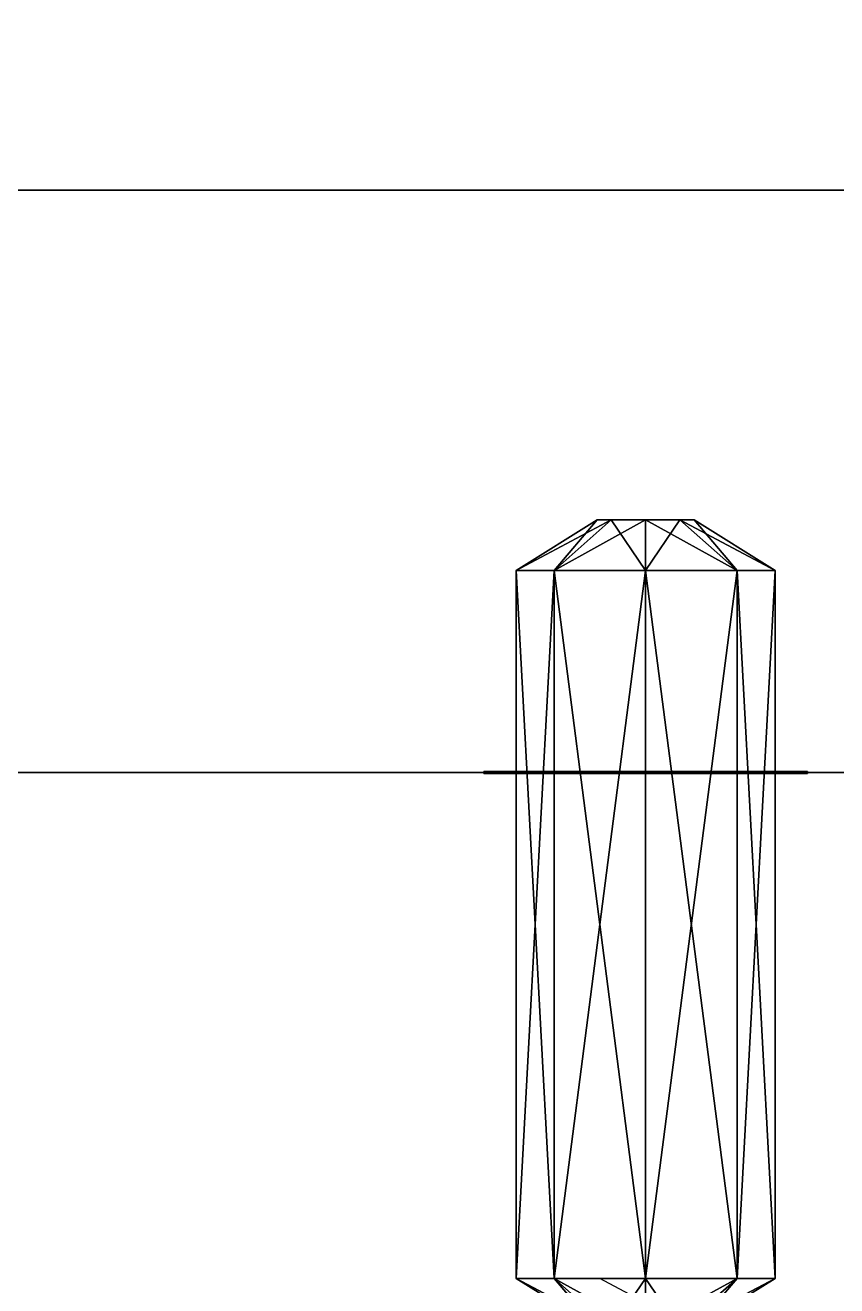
# Model space of a CAD drawing. Extents: x -150 to 2334, y -150 to 2984.
# Drawn here: x 2027.83 to 2052.91, y 2203.94 to 2242.89 of the extents above; entities that cross this region are included whole.
import ezdxf

# ---------------------------------------------------------------- set-up
doc = ezdxf.new("R2010")
doc.units = 0
for name, color, linetype in [('LAYER0', 7, 'CONTINUOUS'), ('LAYER107', 7, 'CONTINUOUS'), ('LAYER176', 251, 'CONTINUOUS'), ('LAYER276', 7, 'CONTINUOUS'), ('LAYER311', 7, 'CONTINUOUS'), ('LAYER559', 7, 'CONTINUOUS'), ('LAYER728', 251, 'CONTINUOUS'), ('LAYER73', 7, 'CONTINUOUS'), ('LAYER81', 7, 'CONTINUOUS'), ('LAYER817', 250, 'CONTINUOUS'), ('LAYER82', 7, 'CONTINUOUS'), ('LAYER98', 7, 'CONTINUOUS'), ('LAYER99', 7, 'CONTINUOUS')]:
    doc.layers.add(name, color=color, linetype=linetype)

msp = doc.modelspace()

# ---------------------------------------------------------------- linework, layer by layer
at = {"layer": 'LAYER0', "invisible_edges": 1}
for points in [[(2334, 2984, -5), (-150, -150, -5), (-150, 2984, -5), (2334, 2984, -5)], [(-150, -150, -5), (2334, 2984, -5), (2334, -150, -5), (-150, -150, -5)], [(2334, -150), (-150, 2984), (-150, -150), (2334, -150)], [(-150, 2984), (2334, -150), (2334, 2984), (-150, 2984)]]:
    msp.add_3dface(points, dxfattribs=at)
at = {"layer": 'LAYER107'}
for points in [[(2043, 2226.042, 1925), (2045.5, 2227.604, 1925), (2044.172, 2226.042, 1922.172), (2043, 2226.042, 1925)], [(2043, 2226.042, 1925), (2045.939, 2227.604, 1926.061), (2045.5, 2227.604, 1925), (2043, 2226.042, 1925)], [(2044.172, 2226.042, 1927.828), (2045.939, 2227.604, 1926.061), (2043, 2226.042, 1925), (2044.172, 2226.042, 1927.828)], [(2043, 2226.042, 1925), (2045.5, 2227.604, 1925), (2045.939, 2227.604, 1923.939), (2043, 2226.042, 1925)], [(2044.172, 2226.042, 1922.172), (2043, 2226.042, 1925), (2045.939, 2227.604, 1923.939), (2044.172, 2226.042, 1922.172)], [(2043, 2226.042, 1925), (2044.172, 2226.042, 1927.828), (2045.5, 2227.604, 1925), (2043, 2226.042, 1925)], [(2044.172, 2226.042, 1922.172), (2045.5, 2227.604, 1925), (2045.939, 2227.604, 1923.939), (2044.172, 2226.042, 1922.172)], [(2044.172, 2226.042, 1922.172), (2045.939, 2227.604, 1923.939), (2047, 2226.042, 1921), (2044.172, 2226.042, 1922.172)], [(2044.172, 2226.042, 1927.828), (2045.939, 2227.604, 1926.061), (2047, 2227.604, 1926.5), (2044.172, 2226.042, 1927.828)], [(2047, 2226.042, 1929), (2044.172, 2226.042, 1927.828), (2047, 2227.604, 1926.5), (2047, 2226.042, 1929)], [(2044.172, 2226.042, 1922.172), (2045.939, 2227.604, 1923.939), (2047, 2227.604, 1923.5), (2044.172, 2226.042, 1922.172)], [(2047, 2226.042, 1921), (2044.172, 2226.042, 1922.172), (2047, 2227.604, 1923.5), (2047, 2226.042, 1921)], [(2044.172, 2226.042, 1927.828), (2045.939, 2227.604, 1926.061), (2045.5, 2227.604, 1925), (2044.172, 2226.042, 1927.828)], [(2044.172, 2226.042, 1927.828), (2047, 2226.042, 1929), (2047, 2227.604, 1926.5), (2044.172, 2226.042, 1927.828)], [(2045.939, 2227.604, 1926.061), (2044.172, 2226.042, 1927.828), (2047, 2227.604, 1926.5), (2045.939, 2227.604, 1926.061)], [(2045.939, 2227.604, 1926.061), (2045.5, 2227.604, 1925), (2048.061, 2227.604, 1926.061), (2045.939, 2227.604, 1926.061)], [(2045.5, 2227.604, 1925), (2045.939, 2227.604, 1923.939), (2048.5, 2227.604, 1925), (2045.5, 2227.604, 1925)], [(2048.061, 2227.604, 1926.061), (2045.5, 2227.604, 1925), (2048.5, 2227.604, 1925), (2048.061, 2227.604, 1926.061)], [(2045.5, 2227.604, 1925), (2045.939, 2227.604, 1926.061), (2048.061, 2227.604, 1926.061), (2045.5, 2227.604, 1925)], [(2045.5, 2227.604, 1925), (2048.061, 2227.604, 1926.061), (2048.5, 2227.604, 1925), (2045.5, 2227.604, 1925)], [(2045.939, 2227.604, 1923.939), (2045.5, 2227.604, 1925), (2048.5, 2227.604, 1925), (2045.939, 2227.604, 1923.939)], [(2047, 2226.042, 1921), (2045.939, 2227.604, 1923.939), (2047, 2227.604, 1923.5), (2047, 2226.042, 1921)], [(2045.939, 2227.604, 1923.939), (2048.5, 2227.604, 1925), (2047, 2227.604, 1923.5), (2045.939, 2227.604, 1923.939)], [(2047, 2227.604, 1926.5), (2045.939, 2227.604, 1926.061), (2048.061, 2227.604, 1926.061), (2047, 2227.604, 1926.5)], [(2045.939, 2227.604, 1926.061), (2047, 2227.604, 1926.5), (2048.061, 2227.604, 1926.061), (2045.939, 2227.604, 1926.061)], [(2045.939, 2227.604, 1923.939), (2048.061, 2227.604, 1923.939), (2048.5, 2227.604, 1925), (2045.939, 2227.604, 1923.939)], [(2047, 2227.604, 1923.5), (2048.061, 2227.604, 1923.939), (2045.939, 2227.604, 1923.939), (2047, 2227.604, 1923.5)], [(2049.828, 2226.042, 1922.172), (2047, 2227.604, 1923.5), (2048.061, 2227.604, 1923.939), (2049.828, 2226.042, 1922.172)], [(2047, 2226.042, 1921), (2047, 2227.604, 1923.5), (2049.828, 2226.042, 1922.172), (2047, 2226.042, 1921)], [(2047, 2227.604, 1926.5), (2049.828, 2226.042, 1927.828), (2048.061, 2227.604, 1926.061), (2047, 2227.604, 1926.5)], [(2047, 2226.042, 1929), (2049.828, 2226.042, 1927.828), (2047, 2227.604, 1926.5), (2047, 2226.042, 1929)], [(2047, 2227.604, 1923.5), (2048.5, 2227.604, 1925), (2048.061, 2227.604, 1923.939), (2047, 2227.604, 1923.5)], [(2047, 2226.042, 1929), (2049.828, 2226.042, 1927.828), (2048.061, 2227.604, 1926.061), (2047, 2226.042, 1929)], [(2047, 2227.604, 1926.5), (2047, 2226.042, 1929), (2048.061, 2227.604, 1926.061), (2047, 2227.604, 1926.5)], [(2047, 2227.604, 1923.5), (2048.061, 2227.604, 1923.939), (2049.828, 2226.042, 1922.172), (2047, 2227.604, 1923.5)], [(2047, 2226.042, 1921), (2047, 2227.604, 1923.5), (2049.828, 2226.042, 1922.172), (2047, 2226.042, 1921)], [(2048.061, 2227.604, 1926.061), (2049.828, 2226.042, 1927.828), (2048.5, 2227.604, 1925), (2048.061, 2227.604, 1926.061)], [(2048.061, 2227.604, 1923.939), (2048.5, 2227.604, 1925), (2049.828, 2226.042, 1922.172), (2048.061, 2227.604, 1923.939)], [(2048.061, 2227.604, 1923.939), (2048.5, 2227.604, 1925), (2051, 2226.042, 1925), (2048.061, 2227.604, 1923.939)], [(2049.828, 2226.042, 1922.172), (2048.061, 2227.604, 1923.939), (2051, 2226.042, 1925), (2049.828, 2226.042, 1922.172)], [(2048.061, 2227.604, 1926.061), (2049.828, 2226.042, 1927.828), (2051, 2226.042, 1925), (2048.061, 2227.604, 1926.061)], [(2048.5, 2227.604, 1925), (2048.061, 2227.604, 1926.061), (2051, 2226.042, 1925), (2048.5, 2227.604, 1925)], [(2048.5, 2227.604, 1925), (2049.828, 2226.042, 1927.828), (2051, 2226.042, 1925), (2048.5, 2227.604, 1925)], [(2049.828, 2226.042, 1922.172), (2048.5, 2227.604, 1925), (2051, 2226.042, 1925), (2049.828, 2226.042, 1922.172)], [(2044.172, 2204.167, 1922.172), (2043, 2226.042, 1925), (2044.172, 2226.042, 1922.172), (2044.172, 2204.167, 1922.172)], [(2043, 2204.167, 1925), (2043, 2226.042, 1925), (2044.172, 2204.167, 1922.172), (2043, 2204.167, 1925)], [(2043, 2204.167, 1925), (2043, 2226.042, 1925), (2044.172, 2226.042, 1927.828), (2043, 2204.167, 1925)], [(2044.172, 2204.167, 1927.828), (2043, 2204.167, 1925), (2044.172, 2226.042, 1927.828), (2044.172, 2204.167, 1927.828)], [(2043, 2204.167, 1925), (2043, 2226.042, 1925), (2044.172, 2226.042, 1922.172), (2043, 2204.167, 1925)], [(2044.172, 2204.167, 1922.172), (2044.172, 2226.042, 1922.172), (2043, 2204.167, 1925), (2044.172, 2204.167, 1922.172)], [(2043, 2204.167, 1925), (2044.172, 2204.167, 1927.828), (2044.172, 2226.042, 1927.828), (2043, 2204.167, 1925)], [(2043, 2226.042, 1925), (2043, 2204.167, 1925), (2044.172, 2226.042, 1927.828), (2043, 2226.042, 1925)], [(2043, 2204.167, 1925), (2043, 2226.042, 1925), (2044.172, 2226.042, 1922.172), (2043, 2204.167, 1925)], [(2044.172, 2204.167, 1922.172), (2044.172, 2226.042, 1922.172), (2043, 2204.167, 1925), (2044.172, 2204.167, 1922.172)], [(2044.172, 2204.167, 1927.828), (2043, 2226.042, 1925), (2044.172, 2226.042, 1927.828), (2044.172, 2204.167, 1927.828)], [(2043, 2204.167, 1925), (2044.172, 2204.167, 1927.828), (2043, 2226.042, 1925), (2043, 2204.167, 1925)], [(2047, 2204.167, 1921), (2044.172, 2226.042, 1922.172), (2047, 2226.042, 1921), (2047, 2204.167, 1921)], [(2044.172, 2204.167, 1922.172), (2044.172, 2226.042, 1922.172), (2047, 2204.167, 1921), (2044.172, 2204.167, 1922.172)], [(2044.172, 2204.167, 1927.828), (2047, 2226.042, 1929), (2044.172, 2226.042, 1927.828), (2044.172, 2204.167, 1927.828)], [(2047, 2204.167, 1929), (2047, 2226.042, 1929), (2044.172, 2204.167, 1927.828), (2047, 2204.167, 1929)], [(2044.172, 2204.167, 1922.172), (2047, 2226.042, 1921), (2044.172, 2226.042, 1922.172), (2044.172, 2204.167, 1922.172)], [(2047, 2204.167, 1921), (2044.172, 2204.167, 1922.172), (2047, 2226.042, 1921), (2047, 2204.167, 1921)], [(2047, 2204.167, 1929), (2047, 2226.042, 1929), (2044.172, 2226.042, 1927.828), (2047, 2204.167, 1929)], [(2044.172, 2204.167, 1927.828), (2044.172, 2226.042, 1927.828), (2047, 2204.167, 1929), (2044.172, 2204.167, 1927.828)], [(2044.172, 2204.167, 1922.172), (2047, 2226.042, 1921), (2044.172, 2226.042, 1922.172), (2044.172, 2204.167, 1922.172)], [(2047, 2204.167, 1921), (2044.172, 2204.167, 1922.172), (2047, 2226.042, 1921), (2047, 2204.167, 1921)], [(2047, 2204.167, 1929), (2047, 2226.042, 1929), (2044.172, 2226.042, 1927.828), (2047, 2204.167, 1929)], [(2044.172, 2204.167, 1927.828), (2044.172, 2226.042, 1927.828), (2047, 2204.167, 1929), (2044.172, 2204.167, 1927.828)], [(2049.828, 2204.167, 1922.172), (2047, 2226.042, 1921), (2049.828, 2226.042, 1922.172), (2049.828, 2204.167, 1922.172)], [(2047, 2204.167, 1921), (2047, 2226.042, 1921), (2049.828, 2204.167, 1922.172), (2047, 2204.167, 1921)], [(2049.828, 2226.042, 1927.828), (2047, 2204.167, 1929), (2049.828, 2204.167, 1927.828), (2049.828, 2226.042, 1927.828)], [(2047, 2226.042, 1929), (2047, 2204.167, 1929), (2049.828, 2226.042, 1927.828), (2047, 2226.042, 1929)], [(2047, 2204.167, 1921), (2047, 2226.042, 1921), (2049.828, 2226.042, 1922.172), (2047, 2204.167, 1921)], [(2049.828, 2204.167, 1922.172), (2049.828, 2226.042, 1922.172), (2047, 2204.167, 1921), (2049.828, 2204.167, 1922.172)], [(2047, 2204.167, 1921), (2047, 2226.042, 1921), (2049.828, 2226.042, 1922.172), (2047, 2204.167, 1921)], [(2049.828, 2204.167, 1922.172), (2049.828, 2226.042, 1922.172), (2047, 2204.167, 1921), (2049.828, 2204.167, 1922.172)], [(2047, 2226.042, 1929), (2047, 2204.167, 1929), (2049.828, 2204.167, 1927.828), (2047, 2226.042, 1929)], [(2049.828, 2226.042, 1927.828), (2049.828, 2204.167, 1927.828), (2047, 2226.042, 1929), (2049.828, 2226.042, 1927.828)], [(2051, 2226.042, 1925), (2049.828, 2204.167, 1927.828), (2051, 2204.167, 1925), (2051, 2226.042, 1925)], [(2049.828, 2226.042, 1927.828), (2049.828, 2204.167, 1927.828), (2051, 2226.042, 1925), (2049.828, 2226.042, 1927.828)], [(2049.828, 2226.042, 1922.172), (2051, 2204.167, 1925), (2049.828, 2204.167, 1922.172), (2049.828, 2226.042, 1922.172)], [(2051, 2226.042, 1925), (2051, 2204.167, 1925), (2049.828, 2226.042, 1922.172), (2051, 2226.042, 1925)], [(2049.828, 2226.042, 1927.828), (2051, 2204.167, 1925), (2049.828, 2204.167, 1927.828), (2049.828, 2226.042, 1927.828)], [(2051, 2226.042, 1925), (2049.828, 2226.042, 1927.828), (2051, 2204.167, 1925), (2051, 2226.042, 1925)], [(2051, 2226.042, 1925), (2051, 2204.167, 1925), (2049.828, 2204.167, 1922.172), (2051, 2226.042, 1925)], [(2049.828, 2226.042, 1922.172), (2049.828, 2204.167, 1922.172), (2051, 2226.042, 1925), (2049.828, 2226.042, 1922.172)], [(2042, 2219.823, 1920), (2052, 2219.823, 1930), (2052, 2219.823, 1920), (2042, 2219.823, 1920)], [(2042, 2219.823, 1930), (2052, 2219.823, 1930), (2042, 2219.823, 1920), (2042, 2219.823, 1930)], [(2042, 2219.761, 1930), (2042, 2219.823, 1920), (2042, 2219.761, 1920), (2042, 2219.761, 1930)], [(2042, 2219.823, 1930), (2042, 2219.823, 1920), (2042, 2219.761, 1930), (2042, 2219.823, 1930)], [(2042, 2219.761, 1920), (2052, 2219.823, 1920), (2052, 2219.761, 1920), (2042, 2219.761, 1920)], [(2042, 2219.823, 1920), (2052, 2219.823, 1920), (2042, 2219.761, 1920), (2042, 2219.823, 1920)], [(2052, 2219.761, 1930), (2042, 2219.823, 1930), (2042, 2219.761, 1930), (2052, 2219.761, 1930)], [(2052, 2219.823, 1930), (2042, 2219.823, 1930), (2052, 2219.761, 1930), (2052, 2219.823, 1930)], [(2052, 2219.761, 1920), (2042, 2219.761, 1930), (2042, 2219.761, 1920), (2052, 2219.761, 1920)], [(2052, 2219.761, 1930), (2042, 2219.761, 1930), (2052, 2219.761, 1920), (2052, 2219.761, 1930)], [(2043, 2204.167, 1925), (2045.939, 2202.604, 1923.939), (2045.5, 2202.604, 1925), (2043, 2204.167, 1925)], [(2044.172, 2204.167, 1922.172), (2045.939, 2202.604, 1923.939), (2043, 2204.167, 1925), (2044.172, 2204.167, 1922.172)], [(2045.939, 2202.604, 1926.061), (2045.5, 2202.604, 1925), (2043, 2204.167, 1925), (2045.939, 2202.604, 1926.061)], [(2044.172, 2204.167, 1927.828), (2045.939, 2202.604, 1926.061), (2043, 2204.167, 1925), (2044.172, 2204.167, 1927.828)], [(2045.5, 2202.604, 1925), (2043, 2204.167, 1925), (2044.172, 2204.167, 1922.172), (2045.5, 2202.604, 1925)], [(2045.939, 2202.604, 1926.061), (2044.172, 2204.167, 1927.828), (2043, 2204.167, 1925), (2045.939, 2202.604, 1926.061)], [(2045.5, 2202.604, 1925), (2045.939, 2202.604, 1926.061), (2043, 2204.167, 1925), (2045.5, 2202.604, 1925)], [(2044.172, 2204.167, 1922.172), (2047, 2204.167, 1921), (2045.939, 2202.604, 1923.939), (2044.172, 2204.167, 1922.172)], [(2045.939, 2202.604, 1926.061), (2047, 2204.167, 1929), (2044.172, 2204.167, 1927.828), (2045.939, 2202.604, 1926.061)], [(2047, 2202.604, 1923.5), (2045.939, 2202.604, 1923.939), (2044.172, 2204.167, 1922.172), (2047, 2202.604, 1923.5)], [(2047, 2204.167, 1921), (2047, 2202.604, 1923.5), (2044.172, 2204.167, 1922.172), (2047, 2204.167, 1921)], [(2045.939, 2202.604, 1923.939), (2045.5, 2202.604, 1925), (2044.172, 2204.167, 1922.172), (2045.939, 2202.604, 1923.939)], [(2047, 2202.604, 1926.5), (2047, 2204.167, 1929), (2044.172, 2204.167, 1927.828), (2047, 2202.604, 1926.5)], [(2045.939, 2202.604, 1926.061), (2047, 2202.604, 1926.5), (2044.172, 2204.167, 1927.828), (2045.939, 2202.604, 1926.061)], [(2049.828, 2204.167, 1927.828), (2048.5, 2202.604, 1925), (2045.586, 2204.167, 1928.414), (2049.828, 2204.167, 1927.828)], [(2045.939, 2202.604, 1923.939), (2047, 2204.167, 1921), (2047, 2202.604, 1923.5), (2045.939, 2202.604, 1923.939)], [(2047, 2202.604, 1926.5), (2047, 2204.167, 1929), (2045.939, 2202.604, 1926.061), (2047, 2202.604, 1926.5)], [(2047, 2202.604, 1923.5), (2049.828, 2204.167, 1922.172), (2048.061, 2202.604, 1923.939), (2047, 2202.604, 1923.5)], [(2047, 2204.167, 1921), (2049.828, 2204.167, 1922.172), (2047, 2202.604, 1923.5), (2047, 2204.167, 1921)], [(2048.061, 2202.604, 1926.061), (2047, 2202.604, 1926.5), (2047, 2204.167, 1929), (2048.061, 2202.604, 1926.061)], [(2049.828, 2204.167, 1927.828), (2048.061, 2202.604, 1926.061), (2047, 2204.167, 1929), (2049.828, 2204.167, 1927.828)], [(2048.061, 2202.604, 1923.939), (2047, 2202.604, 1923.5), (2047, 2204.167, 1921), (2048.061, 2202.604, 1923.939)], [(2049.828, 2204.167, 1922.172), (2048.061, 2202.604, 1923.939), (2047, 2204.167, 1921), (2049.828, 2204.167, 1922.172)], [(2048.061, 2202.604, 1926.061), (2049.828, 2204.167, 1927.828), (2047, 2204.167, 1929), (2048.061, 2202.604, 1926.061)], [(2047, 2202.604, 1926.5), (2048.061, 2202.604, 1926.061), (2047, 2204.167, 1929), (2047, 2202.604, 1926.5)], [(2049.828, 2204.167, 1922.172), (2048.5, 2202.604, 1925), (2048.061, 2202.604, 1923.939), (2049.828, 2204.167, 1922.172)], [(2051, 2204.167, 1925), (2048.061, 2202.604, 1926.061), (2048.5, 2202.604, 1925), (2051, 2204.167, 1925)], [(2049.828, 2204.167, 1927.828), (2048.061, 2202.604, 1926.061), (2051, 2204.167, 1925), (2049.828, 2204.167, 1927.828)], [(2051, 2204.167, 1925), (2048.5, 2202.604, 1925), (2048.061, 2202.604, 1923.939), (2051, 2204.167, 1925)], [(2049.828, 2204.167, 1922.172), (2051, 2204.167, 1925), (2048.061, 2202.604, 1923.939), (2049.828, 2204.167, 1922.172)], [(2051, 2204.167, 1925), (2048.5, 2202.604, 1925), (2049.828, 2204.167, 1922.172), (2051, 2204.167, 1925)], [(2051, 2204.167, 1925), (2049.828, 2204.167, 1927.828), (2048.5, 2202.604, 1925), (2051, 2204.167, 1925)]]:
    msp.add_3dface(points, dxfattribs=at)
at = {"layer": 'LAYER176', "invisible_edges": 1}
for points in [[(2164, 2237.792), (1614, 2219.792), (1614, 2237.792), (2164, 2237.792)], [(1614, 2219.792), (2164, 2237.792), (2164, 2219.792), (1614, 2219.792)], [(2164, 2219.792, 2350), (1614, 2237.792, 2350), (1614, 2219.792, 2350), (2164, 2219.792, 2350)], [(1614, 2237.792, 2350), (2164, 2219.792, 2350), (2164, 2237.792, 2350), (1614, 2237.792, 2350)], [(1614, 2237.792, 2350), (2164, 2237.792), (1614, 2237.792), (1614, 2237.792, 2350)], [(2164, 2237.792), (1614, 2237.792, 2350), (2164, 2237.792, 2350), (2164, 2237.792)], [(2164, 2219.792, 2350), (1614, 2219.792), (2164, 2219.792), (2164, 2219.792, 2350)], [(1614, 2219.792), (2164, 2219.792, 2350), (1614, 2219.792, 2350), (1614, 2219.792)]]:
    msp.add_3dface(points, dxfattribs=at)
at = {"layer": 'LAYER276', "invisible_edges": 1}
for points in [[(2164, 1507.122, 80), (1614, 2219.792, 80), (2164, 2219.792, 80), (2164, 1507.122, 80)], [(1614, 2219.792, 80), (2164, 1507.122, 80), (1614, 1507.122, 80), (1614, 2219.792, 80)], [(2164, 2219.792, 98), (1614, 2219.792, 80), (1614, 2219.792, 98), (2164, 2219.792, 98)], [(1614, 2219.792, 80), (2164, 2219.792, 98), (2164, 2219.792, 80), (1614, 2219.792, 80)], [(1614, 1507.122, 98), (2164, 2219.792, 98), (1614, 2219.792, 98), (1614, 1507.122, 98)], [(2164, 2219.792, 98), (1614, 1507.122, 98), (2164, 1507.122, 98), (2164, 2219.792, 98)]]:
    msp.add_3dface(points, dxfattribs=at)
at = {"layer": 'LAYER311', "invisible_edges": 1}
for points in [[(2164, 2219.792, 2349), (1614, 1507.122, 2349), (2164, 1507.122, 2349), (2164, 2219.792, 2349)], [(1614, 1507.122, 2349), (2164, 2219.792, 2349), (1614, 2219.792, 2349), (1614, 1507.122, 2349)], [(2164, 2219.792, 2349), (1614, 2219.792, 2331), (1614, 2219.792, 2349), (2164, 2219.792, 2349)], [(1614, 2219.792, 2331), (2164, 2219.792, 2349), (2164, 2219.792, 2331), (1614, 2219.792, 2331)], [(1614, 2219.792, 2331), (2164, 1507.122, 2331), (1614, 1507.122, 2331), (1614, 2219.792, 2331)], [(2164, 1507.122, 2331), (1614, 2219.792, 2331), (2164, 2219.792, 2331), (2164, 1507.122, 2331)]]:
    msp.add_3dface(points, dxfattribs=at)
at = {"layer": 'LAYER559', "invisible_edges": 1}
for points in [[(2092, 2219.792, 296), (2012, 2219.792, 848), (2092, 2219.792, 848), (2092, 2219.792, 296)], [(2012, 2219.792, 848), (2092, 2219.792, 296), (2012, 2219.792, 296), (2012, 2219.792, 848)], [(2092, 2201.792, 848), (2012, 2219.792, 848), (2012, 2201.792, 848), (2092, 2201.792, 848)], [(2012, 2219.792, 848), (2092, 2201.792, 848), (2092, 2219.792, 848), (2012, 2219.792, 848)], [(2092, 2219.792, 296), (2012, 2201.792, 296), (2012, 2219.792, 296), (2092, 2219.792, 296)], [(2012, 2201.792, 296), (2092, 2219.792, 296), (2092, 2201.792, 296), (2012, 2201.792, 296)]]:
    msp.add_3dface(points, dxfattribs=at)
at = {"layer": 'LAYER728', "invisible_edges": 1}
for points in [[(2204, 2237.792, 2420), (1632, 2219.792, 2420), (2204, 2219.792, 2420), (2204, 2237.792, 2420)], [(1632, 2219.792, 2420), (2204, 2237.792, 2420), (1632, 2237.792, 2420), (1632, 2219.792, 2420)], [(1632, 2237.792, 2350), (2204, 2219.792, 2350), (1632, 2219.792, 2350), (1632, 2237.792, 2350)], [(2204, 2219.792, 2350), (1632, 2237.792, 2350), (2204, 2237.792, 2350), (2204, 2219.792, 2350)], [(2204, 2237.792, 2420), (1632, 2237.792, 2350), (1632, 2237.792, 2420), (2204, 2237.792, 2420)], [(1632, 2237.792, 2350), (2204, 2237.792, 2420), (2204, 2237.792, 2350), (1632, 2237.792, 2350)], [(2204, 2219.792, 2350), (1632, 2219.792, 2420), (1632, 2219.792, 2350), (2204, 2219.792, 2350)], [(1632, 2219.792, 2420), (2204, 2219.792, 2350), (2204, 2219.792, 2420), (1632, 2219.792, 2420)]]:
    msp.add_3dface(points, dxfattribs=at)
at = {"layer": 'LAYER73', "invisible_edges": 1}
for points in [[(2139.4, 2219.795, 866), (1674, 1507.125, 866), (2139.4, 1507.125, 866), (2139.4, 2219.795, 866)], [(1674, 1507.125, 866), (2139.4, 2219.795, 866), (1674, 2219.795, 866), (1674, 1507.125, 866)], [(2139.4, 2219.795, 866), (1674, 2219.795, 848), (1674, 2219.795, 866), (2139.4, 2219.795, 866)], [(1674, 2219.795, 848), (2139.4, 2219.795, 866), (2139.4, 2219.795, 848), (1674, 2219.795, 848)], [(1674, 2219.795, 848), (2139.4, 1507.125, 848), (1674, 1507.125, 848), (1674, 2219.795, 848)], [(2139.4, 1507.125, 848), (1674, 2219.795, 848), (2139.4, 2219.795, 848), (2139.4, 1507.125, 848)]]:
    msp.add_3dface(points, dxfattribs=at)
at = {"layer": 'LAYER81'}
for points in [[(2043, 2226.042, 857), (2045.5, 2227.604, 857), (2044.172, 2226.042, 854.1716), (2043, 2226.042, 857)], [(2043, 2226.042, 857), (2045.939, 2227.604, 858.0607), (2045.5, 2227.604, 857), (2043, 2226.042, 857)], [(2044.172, 2226.042, 859.8284), (2045.939, 2227.604, 858.0607), (2043, 2226.042, 857), (2044.172, 2226.042, 859.8284)], [(2043, 2226.042, 857), (2045.5, 2227.604, 857), (2045.939, 2227.604, 855.9393), (2043, 2226.042, 857)], [(2044.172, 2226.042, 854.1716), (2043, 2226.042, 857), (2045.939, 2227.604, 855.9393), (2044.172, 2226.042, 854.1716)], [(2043, 2226.042, 857), (2044.172, 2226.042, 859.8284), (2045.5, 2227.604, 857), (2043, 2226.042, 857)], [(2044.172, 2226.042, 854.1716), (2045.5, 2227.604, 857), (2045.939, 2227.604, 855.9393), (2044.172, 2226.042, 854.1716)], [(2044.172, 2226.042, 854.1716), (2045.939, 2227.604, 855.9393), (2047, 2226.042, 853), (2044.172, 2226.042, 854.1716)], [(2044.172, 2226.042, 859.8284), (2045.939, 2227.604, 858.0607), (2047, 2227.604, 858.5), (2044.172, 2226.042, 859.8284)], [(2047, 2226.042, 861), (2044.172, 2226.042, 859.8284), (2047, 2227.604, 858.5), (2047, 2226.042, 861)], [(2044.172, 2226.042, 854.1716), (2045.939, 2227.604, 855.9393), (2047, 2227.604, 855.5), (2044.172, 2226.042, 854.1716)], [(2047, 2226.042, 853), (2044.172, 2226.042, 854.1716), (2047, 2227.604, 855.5), (2047, 2226.042, 853)], [(2044.172, 2226.042, 859.8284), (2045.939, 2227.604, 858.0607), (2045.5, 2227.604, 857), (2044.172, 2226.042, 859.8284)], [(2044.172, 2226.042, 859.8284), (2047, 2226.042, 861), (2047, 2227.604, 858.5), (2044.172, 2226.042, 859.8284)], [(2045.939, 2227.604, 858.0607), (2044.172, 2226.042, 859.8284), (2047, 2227.604, 858.5), (2045.939, 2227.604, 858.0607)], [(2045.939, 2227.604, 858.0607), (2045.5, 2227.604, 857), (2048.061, 2227.604, 858.0607), (2045.939, 2227.604, 858.0607)], [(2045.5, 2227.604, 857), (2045.939, 2227.604, 855.9393), (2048.5, 2227.604, 857), (2045.5, 2227.604, 857)], [(2048.061, 2227.604, 858.0607), (2045.5, 2227.604, 857), (2048.5, 2227.604, 857), (2048.061, 2227.604, 858.0607)], [(2045.5, 2227.604, 857), (2045.939, 2227.604, 858.0607), (2048.061, 2227.604, 858.0607), (2045.5, 2227.604, 857)], [(2045.5, 2227.604, 857), (2048.061, 2227.604, 858.0607), (2048.5, 2227.604, 857), (2045.5, 2227.604, 857)], [(2045.939, 2227.604, 855.9393), (2045.5, 2227.604, 857), (2048.5, 2227.604, 857), (2045.939, 2227.604, 855.9393)], [(2047, 2226.042, 853), (2045.939, 2227.604, 855.9393), (2047, 2227.604, 855.5), (2047, 2226.042, 853)], [(2045.939, 2227.604, 855.9393), (2048.5, 2227.604, 857), (2047, 2227.604, 855.5), (2045.939, 2227.604, 855.9393)], [(2047, 2227.604, 858.5), (2045.939, 2227.604, 858.0607), (2048.061, 2227.604, 858.0607), (2047, 2227.604, 858.5)], [(2045.939, 2227.604, 858.0607), (2047, 2227.604, 858.5), (2048.061, 2227.604, 858.0607), (2045.939, 2227.604, 858.0607)], [(2045.939, 2227.604, 855.9393), (2048.061, 2227.604, 855.9393), (2048.5, 2227.604, 857), (2045.939, 2227.604, 855.9393)], [(2047, 2227.604, 855.5), (2048.061, 2227.604, 855.9393), (2045.939, 2227.604, 855.9393), (2047, 2227.604, 855.5)], [(2049.828, 2226.042, 854.1716), (2047, 2227.604, 855.5), (2048.061, 2227.604, 855.9393), (2049.828, 2226.042, 854.1716)], [(2047, 2226.042, 853), (2047, 2227.604, 855.5), (2049.828, 2226.042, 854.1716), (2047, 2226.042, 853)], [(2047, 2227.604, 858.5), (2049.828, 2226.042, 859.8284), (2048.061, 2227.604, 858.0607), (2047, 2227.604, 858.5)], [(2047, 2226.042, 861), (2049.828, 2226.042, 859.8284), (2047, 2227.604, 858.5), (2047, 2226.042, 861)], [(2047, 2227.604, 855.5), (2048.5, 2227.604, 857), (2048.061, 2227.604, 855.9393), (2047, 2227.604, 855.5)], [(2047, 2226.042, 861), (2049.828, 2226.042, 859.8284), (2048.061, 2227.604, 858.0607), (2047, 2226.042, 861)], [(2047, 2227.604, 858.5), (2047, 2226.042, 861), (2048.061, 2227.604, 858.0607), (2047, 2227.604, 858.5)], [(2047, 2227.604, 855.5), (2048.061, 2227.604, 855.9393), (2049.828, 2226.042, 854.1716), (2047, 2227.604, 855.5)], [(2047, 2226.042, 853), (2047, 2227.604, 855.5), (2049.828, 2226.042, 854.1716), (2047, 2226.042, 853)], [(2048.061, 2227.604, 858.0607), (2049.828, 2226.042, 859.8284), (2048.5, 2227.604, 857), (2048.061, 2227.604, 858.0607)], [(2048.061, 2227.604, 855.9393), (2048.5, 2227.604, 857), (2049.828, 2226.042, 854.1716), (2048.061, 2227.604, 855.9393)], [(2048.061, 2227.604, 855.9393), (2048.5, 2227.604, 857), (2051, 2226.042, 857), (2048.061, 2227.604, 855.9393)], [(2049.828, 2226.042, 854.1716), (2048.061, 2227.604, 855.9393), (2051, 2226.042, 857), (2049.828, 2226.042, 854.1716)], [(2048.061, 2227.604, 858.0607), (2049.828, 2226.042, 859.8284), (2051, 2226.042, 857), (2048.061, 2227.604, 858.0607)], [(2048.5, 2227.604, 857), (2048.061, 2227.604, 858.0607), (2051, 2226.042, 857), (2048.5, 2227.604, 857)], [(2048.5, 2227.604, 857), (2049.828, 2226.042, 859.8284), (2051, 2226.042, 857), (2048.5, 2227.604, 857)], [(2049.828, 2226.042, 854.1716), (2048.5, 2227.604, 857), (2051, 2226.042, 857), (2049.828, 2226.042, 854.1716)], [(2044.172, 2204.167, 854.1716), (2043, 2226.042, 857), (2044.172, 2226.042, 854.1716), (2044.172, 2204.167, 854.1716)], [(2043, 2204.167, 857), (2043, 2226.042, 857), (2044.172, 2204.167, 854.1716), (2043, 2204.167, 857)], [(2043, 2204.167, 857), (2043, 2226.042, 857), (2044.172, 2226.042, 859.8284), (2043, 2204.167, 857)], [(2044.172, 2204.167, 859.8284), (2043, 2204.167, 857), (2044.172, 2226.042, 859.8284), (2044.172, 2204.167, 859.8284)], [(2043, 2204.167, 857), (2043, 2226.042, 857), (2044.172, 2226.042, 854.1716), (2043, 2204.167, 857)], [(2044.172, 2204.167, 854.1716), (2044.172, 2226.042, 854.1716), (2043, 2204.167, 857), (2044.172, 2204.167, 854.1716)], [(2043, 2204.167, 857), (2044.172, 2204.167, 859.8284), (2044.172, 2226.042, 859.8284), (2043, 2204.167, 857)], [(2043, 2226.042, 857), (2043, 2204.167, 857), (2044.172, 2226.042, 859.8284), (2043, 2226.042, 857)], [(2043, 2204.167, 857), (2043, 2226.042, 857), (2044.172, 2226.042, 854.1716), (2043, 2204.167, 857)], [(2044.172, 2204.167, 854.1716), (2044.172, 2226.042, 854.1716), (2043, 2204.167, 857), (2044.172, 2204.167, 854.1716)], [(2044.172, 2204.167, 859.8284), (2043, 2226.042, 857), (2044.172, 2226.042, 859.8284), (2044.172, 2204.167, 859.8284)], [(2043, 2204.167, 857), (2044.172, 2204.167, 859.8284), (2043, 2226.042, 857), (2043, 2204.167, 857)], [(2047, 2204.167, 853), (2044.172, 2226.042, 854.1716), (2047, 2226.042, 853), (2047, 2204.167, 853)], [(2044.172, 2204.167, 854.1716), (2044.172, 2226.042, 854.1716), (2047, 2204.167, 853), (2044.172, 2204.167, 854.1716)], [(2044.172, 2204.167, 859.8284), (2047, 2226.042, 861), (2044.172, 2226.042, 859.8284), (2044.172, 2204.167, 859.8284)], [(2047, 2204.167, 861), (2047, 2226.042, 861), (2044.172, 2204.167, 859.8284), (2047, 2204.167, 861)], [(2044.172, 2204.167, 854.1716), (2047, 2226.042, 853), (2044.172, 2226.042, 854.1716), (2044.172, 2204.167, 854.1716)], [(2047, 2204.167, 853), (2044.172, 2204.167, 854.1716), (2047, 2226.042, 853), (2047, 2204.167, 853)], [(2047, 2204.167, 861), (2047, 2226.042, 861), (2044.172, 2226.042, 859.8284), (2047, 2204.167, 861)], [(2044.172, 2204.167, 859.8284), (2044.172, 2226.042, 859.8284), (2047, 2204.167, 861), (2044.172, 2204.167, 859.8284)], [(2044.172, 2204.167, 854.1716), (2047, 2226.042, 853), (2044.172, 2226.042, 854.1716), (2044.172, 2204.167, 854.1716)], [(2047, 2204.167, 853), (2044.172, 2204.167, 854.1716), (2047, 2226.042, 853), (2047, 2204.167, 853)], [(2047, 2204.167, 861), (2047, 2226.042, 861), (2044.172, 2226.042, 859.8284), (2047, 2204.167, 861)], [(2044.172, 2204.167, 859.8284), (2044.172, 2226.042, 859.8284), (2047, 2204.167, 861), (2044.172, 2204.167, 859.8284)], [(2049.828, 2204.167, 854.1716), (2047, 2226.042, 853), (2049.828, 2226.042, 854.1716), (2049.828, 2204.167, 854.1716)], [(2047, 2204.167, 853), (2047, 2226.042, 853), (2049.828, 2204.167, 854.1716), (2047, 2204.167, 853)], [(2049.828, 2226.042, 859.8284), (2047, 2204.167, 861), (2049.828, 2204.167, 859.8284), (2049.828, 2226.042, 859.8284)], [(2047, 2226.042, 861), (2047, 2204.167, 861), (2049.828, 2226.042, 859.8284), (2047, 2226.042, 861)], [(2047, 2204.167, 853), (2047, 2226.042, 853), (2049.828, 2226.042, 854.1716), (2047, 2204.167, 853)], [(2049.828, 2204.167, 854.1716), (2049.828, 2226.042, 854.1716), (2047, 2204.167, 853), (2049.828, 2204.167, 854.1716)], [(2047, 2204.167, 853), (2047, 2226.042, 853), (2049.828, 2226.042, 854.1716), (2047, 2204.167, 853)], [(2049.828, 2204.167, 854.1716), (2049.828, 2226.042, 854.1716), (2047, 2204.167, 853), (2049.828, 2204.167, 854.1716)], [(2047, 2226.042, 861), (2047, 2204.167, 861), (2049.828, 2204.167, 859.8284), (2047, 2226.042, 861)], [(2049.828, 2226.042, 859.8284), (2049.828, 2204.167, 859.8284), (2047, 2226.042, 861), (2049.828, 2226.042, 859.8284)], [(2051, 2226.042, 857), (2049.828, 2204.167, 859.8284), (2051, 2204.167, 857), (2051, 2226.042, 857)], [(2049.828, 2226.042, 859.8284), (2049.828, 2204.167, 859.8284), (2051, 2226.042, 857), (2049.828, 2226.042, 859.8284)], [(2049.828, 2226.042, 854.1716), (2051, 2204.167, 857), (2049.828, 2204.167, 854.1716), (2049.828, 2226.042, 854.1716)], [(2051, 2226.042, 857), (2051, 2204.167, 857), (2049.828, 2226.042, 854.1716), (2051, 2226.042, 857)], [(2049.828, 2226.042, 859.8284), (2051, 2204.167, 857), (2049.828, 2204.167, 859.8284), (2049.828, 2226.042, 859.8284)], [(2051, 2226.042, 857), (2049.828, 2226.042, 859.8284), (2051, 2204.167, 857), (2051, 2226.042, 857)], [(2051, 2226.042, 857), (2051, 2204.167, 857), (2049.828, 2204.167, 854.1716), (2051, 2226.042, 857)], [(2049.828, 2226.042, 854.1716), (2049.828, 2204.167, 854.1716), (2051, 2226.042, 857), (2049.828, 2226.042, 854.1716)], [(2042, 2219.823, 852), (2052, 2219.823, 862), (2052, 2219.823, 852), (2042, 2219.823, 852)], [(2042, 2219.823, 862), (2052, 2219.823, 862), (2042, 2219.823, 852), (2042, 2219.823, 862)], [(2042, 2219.761, 862), (2042, 2219.823, 852), (2042, 2219.761, 852), (2042, 2219.761, 862)], [(2042, 2219.823, 862), (2042, 2219.823, 852), (2042, 2219.761, 862), (2042, 2219.823, 862)], [(2042, 2219.761, 852), (2052, 2219.823, 852), (2052, 2219.761, 852), (2042, 2219.761, 852)], [(2042, 2219.823, 852), (2052, 2219.823, 852), (2042, 2219.761, 852), (2042, 2219.823, 852)], [(2052, 2219.761, 862), (2042, 2219.823, 862), (2042, 2219.761, 862), (2052, 2219.761, 862)], [(2052, 2219.823, 862), (2042, 2219.823, 862), (2052, 2219.761, 862), (2052, 2219.823, 862)], [(2052, 2219.761, 852), (2042, 2219.761, 862), (2042, 2219.761, 852), (2052, 2219.761, 852)], [(2052, 2219.761, 862), (2042, 2219.761, 862), (2052, 2219.761, 852), (2052, 2219.761, 862)], [(2043, 2204.167, 857), (2045.939, 2202.604, 855.9393), (2045.5, 2202.604, 857), (2043, 2204.167, 857)], [(2044.172, 2204.167, 854.1716), (2045.939, 2202.604, 855.9393), (2043, 2204.167, 857), (2044.172, 2204.167, 854.1716)], [(2045.939, 2202.604, 858.0607), (2045.5, 2202.604, 857), (2043, 2204.167, 857), (2045.939, 2202.604, 858.0607)], [(2044.172, 2204.167, 859.8284), (2045.939, 2202.604, 858.0607), (2043, 2204.167, 857), (2044.172, 2204.167, 859.8284)], [(2045.5, 2202.604, 857), (2043, 2204.167, 857), (2044.172, 2204.167, 854.1716), (2045.5, 2202.604, 857)], [(2045.939, 2202.604, 858.0607), (2044.172, 2204.167, 859.8284), (2043, 2204.167, 857), (2045.939, 2202.604, 858.0607)], [(2045.5, 2202.604, 857), (2045.939, 2202.604, 858.0607), (2043, 2204.167, 857), (2045.5, 2202.604, 857)], [(2044.172, 2204.167, 854.1716), (2047, 2204.167, 853), (2045.939, 2202.604, 855.9393), (2044.172, 2204.167, 854.1716)], [(2045.939, 2202.604, 858.0607), (2047, 2204.167, 861), (2044.172, 2204.167, 859.8284), (2045.939, 2202.604, 858.0607)], [(2047, 2202.604, 855.5), (2045.939, 2202.604, 855.9393), (2044.172, 2204.167, 854.1716), (2047, 2202.604, 855.5)], [(2047, 2204.167, 853), (2047, 2202.604, 855.5), (2044.172, 2204.167, 854.1716), (2047, 2204.167, 853)], [(2045.939, 2202.604, 855.9393), (2045.5, 2202.604, 857), (2044.172, 2204.167, 854.1716), (2045.939, 2202.604, 855.9393)], [(2047, 2202.604, 858.5), (2047, 2204.167, 861), (2044.172, 2204.167, 859.8284), (2047, 2202.604, 858.5)], [(2045.939, 2202.604, 858.0607), (2047, 2202.604, 858.5), (2044.172, 2204.167, 859.8284), (2045.939, 2202.604, 858.0607)], [(2049.828, 2204.167, 859.8284), (2048.5, 2202.604, 857), (2045.586, 2204.167, 860.4142), (2049.828, 2204.167, 859.8284)], [(2045.939, 2202.604, 855.9393), (2047, 2204.167, 853), (2047, 2202.604, 855.5), (2045.939, 2202.604, 855.9393)], [(2047, 2202.604, 858.5), (2047, 2204.167, 861), (2045.939, 2202.604, 858.0607), (2047, 2202.604, 858.5)], [(2047, 2202.604, 855.5), (2049.828, 2204.167, 854.1716), (2048.061, 2202.604, 855.9393), (2047, 2202.604, 855.5)], [(2047, 2204.167, 853), (2049.828, 2204.167, 854.1716), (2047, 2202.604, 855.5), (2047, 2204.167, 853)], [(2048.061, 2202.604, 858.0607), (2047, 2202.604, 858.5), (2047, 2204.167, 861), (2048.061, 2202.604, 858.0607)], [(2049.828, 2204.167, 859.8284), (2048.061, 2202.604, 858.0607), (2047, 2204.167, 861), (2049.828, 2204.167, 859.8284)], [(2048.061, 2202.604, 855.9393), (2047, 2202.604, 855.5), (2047, 2204.167, 853), (2048.061, 2202.604, 855.9393)], [(2049.828, 2204.167, 854.1716), (2048.061, 2202.604, 855.9393), (2047, 2204.167, 853), (2049.828, 2204.167, 854.1716)], [(2048.061, 2202.604, 858.0607), (2049.828, 2204.167, 859.8284), (2047, 2204.167, 861), (2048.061, 2202.604, 858.0607)], [(2047, 2202.604, 858.5), (2048.061, 2202.604, 858.0607), (2047, 2204.167, 861), (2047, 2202.604, 858.5)], [(2049.828, 2204.167, 854.1716), (2048.5, 2202.604, 857), (2048.061, 2202.604, 855.9393), (2049.828, 2204.167, 854.1716)], [(2051, 2204.167, 857), (2048.061, 2202.604, 858.0607), (2048.5, 2202.604, 857), (2051, 2204.167, 857)], [(2049.828, 2204.167, 859.8284), (2048.061, 2202.604, 858.0607), (2051, 2204.167, 857), (2049.828, 2204.167, 859.8284)], [(2051, 2204.167, 857), (2048.5, 2202.604, 857), (2048.061, 2202.604, 855.9393), (2051, 2204.167, 857)], [(2049.828, 2204.167, 854.1716), (2051, 2204.167, 857), (2048.061, 2202.604, 855.9393), (2049.828, 2204.167, 854.1716)], [(2051, 2204.167, 857), (2048.5, 2202.604, 857), (2049.828, 2204.167, 854.1716), (2051, 2204.167, 857)], [(2051, 2204.167, 857), (2049.828, 2204.167, 859.8284), (2048.5, 2202.604, 857), (2051, 2204.167, 857)]]:
    msp.add_3dface(points, dxfattribs=at)
at = {"layer": 'LAYER817', "invisible_edges": 1}
for points in [[(2164, 2255.792), (1844, 2237.792), (1844, 2255.792), (2164, 2255.792)], [(1844, 2237.792), (2164, 2255.792), (2164, 2237.792), (1844, 2237.792)], [(2164, 2237.792, 2350), (1844, 2255.792, 2350), (1844, 2237.792, 2350), (2164, 2237.792, 2350)], [(1844, 2255.792, 2350), (2164, 2237.792, 2350), (2164, 2255.792, 2350), (1844, 2255.792, 2350)], [(1844, 2237.792), (2164, 2237.792, 2350), (1844, 2237.792, 2350), (1844, 2237.792)], [(2164, 2237.792, 2350), (1844, 2237.792), (2164, 2237.792), (2164, 2237.792, 2350)]]:
    msp.add_3dface(points, dxfattribs=at)
at = {"layer": 'LAYER82', "invisible_edges": 1}
for points in [[(2139.4, 2219.795, 296), (1674, 1507.125, 296), (2139.4, 1507.125, 296), (2139.4, 2219.795, 296)], [(1674, 1507.125, 296), (2139.4, 2219.795, 296), (1674, 2219.795, 296), (1674, 1507.125, 296)], [(2139.4, 2219.795, 296), (1674, 2219.795, 278), (1674, 2219.795, 296), (2139.4, 2219.795, 296)], [(1674, 2219.795, 278), (2139.4, 2219.795, 296), (2139.4, 2219.795, 278), (1674, 2219.795, 278)], [(1674, 2219.795, 278), (2139.4, 1507.125, 278), (1674, 1507.125, 278), (1674, 2219.795, 278)], [(2139.4, 1507.125, 278), (1674, 2219.795, 278), (2139.4, 2219.795, 278), (2139.4, 1507.125, 278)]]:
    msp.add_3dface(points, dxfattribs=at)
at = {"layer": 'LAYER98'}
for points in [[(2043, 2226.042, 287), (2045.5, 2227.604, 287), (2044.172, 2226.042, 284.1716), (2043, 2226.042, 287)], [(2043, 2226.042, 287), (2045.939, 2227.604, 288.0607), (2045.5, 2227.604, 287), (2043, 2226.042, 287)], [(2044.172, 2226.042, 289.8284), (2045.939, 2227.604, 288.0607), (2043, 2226.042, 287), (2044.172, 2226.042, 289.8284)], [(2043, 2226.042, 287), (2045.5, 2227.604, 287), (2045.939, 2227.604, 285.9393), (2043, 2226.042, 287)], [(2044.172, 2226.042, 284.1716), (2043, 2226.042, 287), (2045.939, 2227.604, 285.9393), (2044.172, 2226.042, 284.1716)], [(2043, 2226.042, 287), (2044.172, 2226.042, 289.8284), (2045.5, 2227.604, 287), (2043, 2226.042, 287)], [(2044.172, 2226.042, 284.1716), (2045.5, 2227.604, 287), (2045.939, 2227.604, 285.9393), (2044.172, 2226.042, 284.1716)], [(2044.172, 2226.042, 284.1716), (2045.939, 2227.604, 285.9393), (2047, 2226.042, 283), (2044.172, 2226.042, 284.1716)], [(2044.172, 2226.042, 289.8284), (2045.939, 2227.604, 288.0607), (2047, 2227.604, 288.5), (2044.172, 2226.042, 289.8284)], [(2047, 2226.042, 291), (2044.172, 2226.042, 289.8284), (2047, 2227.604, 288.5), (2047, 2226.042, 291)], [(2044.172, 2226.042, 284.1716), (2045.939, 2227.604, 285.9393), (2047, 2227.604, 285.5), (2044.172, 2226.042, 284.1716)], [(2047, 2226.042, 283), (2044.172, 2226.042, 284.1716), (2047, 2227.604, 285.5), (2047, 2226.042, 283)], [(2044.172, 2226.042, 289.8284), (2045.939, 2227.604, 288.0607), (2045.5, 2227.604, 287), (2044.172, 2226.042, 289.8284)], [(2044.172, 2226.042, 289.8284), (2047, 2226.042, 291), (2047, 2227.604, 288.5), (2044.172, 2226.042, 289.8284)], [(2045.939, 2227.604, 288.0607), (2044.172, 2226.042, 289.8284), (2047, 2227.604, 288.5), (2045.939, 2227.604, 288.0607)], [(2045.939, 2227.604, 288.0607), (2045.5, 2227.604, 287), (2048.061, 2227.604, 288.0607), (2045.939, 2227.604, 288.0607)], [(2045.5, 2227.604, 287), (2045.939, 2227.604, 285.9393), (2048.5, 2227.604, 287), (2045.5, 2227.604, 287)], [(2048.061, 2227.604, 288.0607), (2045.5, 2227.604, 287), (2048.5, 2227.604, 287), (2048.061, 2227.604, 288.0607)], [(2045.5, 2227.604, 287), (2045.939, 2227.604, 288.0607), (2048.061, 2227.604, 288.0607), (2045.5, 2227.604, 287)], [(2045.5, 2227.604, 287), (2048.061, 2227.604, 288.0607), (2048.5, 2227.604, 287), (2045.5, 2227.604, 287)], [(2045.939, 2227.604, 285.9393), (2045.5, 2227.604, 287), (2048.5, 2227.604, 287), (2045.939, 2227.604, 285.9393)], [(2047, 2226.042, 283), (2045.939, 2227.604, 285.9393), (2047, 2227.604, 285.5), (2047, 2226.042, 283)], [(2045.939, 2227.604, 285.9393), (2048.5, 2227.604, 287), (2047, 2227.604, 285.5), (2045.939, 2227.604, 285.9393)], [(2047, 2227.604, 288.5), (2045.939, 2227.604, 288.0607), (2048.061, 2227.604, 288.0607), (2047, 2227.604, 288.5)], [(2045.939, 2227.604, 288.0607), (2047, 2227.604, 288.5), (2048.061, 2227.604, 288.0607), (2045.939, 2227.604, 288.0607)], [(2045.939, 2227.604, 285.9393), (2048.061, 2227.604, 285.9393), (2048.5, 2227.604, 287), (2045.939, 2227.604, 285.9393)], [(2047, 2227.604, 285.5), (2048.061, 2227.604, 285.9393), (2045.939, 2227.604, 285.9393), (2047, 2227.604, 285.5)], [(2049.828, 2226.042, 284.1716), (2047, 2227.604, 285.5), (2048.061, 2227.604, 285.9393), (2049.828, 2226.042, 284.1716)], [(2047, 2226.042, 283), (2047, 2227.604, 285.5), (2049.828, 2226.042, 284.1716), (2047, 2226.042, 283)], [(2047, 2227.604, 288.5), (2049.828, 2226.042, 289.8284), (2048.061, 2227.604, 288.0607), (2047, 2227.604, 288.5)], [(2047, 2226.042, 291), (2049.828, 2226.042, 289.8284), (2047, 2227.604, 288.5), (2047, 2226.042, 291)], [(2047, 2227.604, 285.5), (2048.5, 2227.604, 287), (2048.061, 2227.604, 285.9393), (2047, 2227.604, 285.5)], [(2047, 2226.042, 291), (2049.828, 2226.042, 289.8284), (2048.061, 2227.604, 288.0607), (2047, 2226.042, 291)], [(2047, 2227.604, 288.5), (2047, 2226.042, 291), (2048.061, 2227.604, 288.0607), (2047, 2227.604, 288.5)], [(2047, 2227.604, 285.5), (2048.061, 2227.604, 285.9393), (2049.828, 2226.042, 284.1716), (2047, 2227.604, 285.5)], [(2047, 2226.042, 283), (2047, 2227.604, 285.5), (2049.828, 2226.042, 284.1716), (2047, 2226.042, 283)], [(2048.061, 2227.604, 288.0607), (2049.828, 2226.042, 289.8284), (2048.5, 2227.604, 287), (2048.061, 2227.604, 288.0607)], [(2048.061, 2227.604, 285.9393), (2048.5, 2227.604, 287), (2049.828, 2226.042, 284.1716), (2048.061, 2227.604, 285.9393)], [(2048.061, 2227.604, 285.9393), (2048.5, 2227.604, 287), (2051, 2226.042, 287), (2048.061, 2227.604, 285.9393)], [(2049.828, 2226.042, 284.1716), (2048.061, 2227.604, 285.9393), (2051, 2226.042, 287), (2049.828, 2226.042, 284.1716)], [(2048.061, 2227.604, 288.0607), (2049.828, 2226.042, 289.8284), (2051, 2226.042, 287), (2048.061, 2227.604, 288.0607)], [(2048.5, 2227.604, 287), (2048.061, 2227.604, 288.0607), (2051, 2226.042, 287), (2048.5, 2227.604, 287)], [(2048.5, 2227.604, 287), (2049.828, 2226.042, 289.8284), (2051, 2226.042, 287), (2048.5, 2227.604, 287)], [(2049.828, 2226.042, 284.1716), (2048.5, 2227.604, 287), (2051, 2226.042, 287), (2049.828, 2226.042, 284.1716)], [(2044.172, 2204.167, 284.1716), (2043, 2226.042, 287), (2044.172, 2226.042, 284.1716), (2044.172, 2204.167, 284.1716)], [(2043, 2204.167, 287), (2043, 2226.042, 287), (2044.172, 2204.167, 284.1716), (2043, 2204.167, 287)], [(2043, 2204.167, 287), (2043, 2226.042, 287), (2044.172, 2226.042, 289.8284), (2043, 2204.167, 287)], [(2044.172, 2204.167, 289.8284), (2043, 2204.167, 287), (2044.172, 2226.042, 289.8284), (2044.172, 2204.167, 289.8284)], [(2043, 2204.167, 287), (2043, 2226.042, 287), (2044.172, 2226.042, 284.1716), (2043, 2204.167, 287)], [(2044.172, 2204.167, 284.1716), (2044.172, 2226.042, 284.1716), (2043, 2204.167, 287), (2044.172, 2204.167, 284.1716)], [(2043, 2204.167, 287), (2044.172, 2204.167, 289.8284), (2044.172, 2226.042, 289.8284), (2043, 2204.167, 287)], [(2043, 2226.042, 287), (2043, 2204.167, 287), (2044.172, 2226.042, 289.8284), (2043, 2226.042, 287)], [(2043, 2204.167, 287), (2043, 2226.042, 287), (2044.172, 2226.042, 284.1716), (2043, 2204.167, 287)], [(2044.172, 2204.167, 284.1716), (2044.172, 2226.042, 284.1716), (2043, 2204.167, 287), (2044.172, 2204.167, 284.1716)], [(2044.172, 2204.167, 289.8284), (2043, 2226.042, 287), (2044.172, 2226.042, 289.8284), (2044.172, 2204.167, 289.8284)], [(2043, 2204.167, 287), (2044.172, 2204.167, 289.8284), (2043, 2226.042, 287), (2043, 2204.167, 287)], [(2047, 2204.167, 283), (2044.172, 2226.042, 284.1716), (2047, 2226.042, 283), (2047, 2204.167, 283)], [(2044.172, 2204.167, 284.1716), (2044.172, 2226.042, 284.1716), (2047, 2204.167, 283), (2044.172, 2204.167, 284.1716)], [(2044.172, 2204.167, 289.8284), (2047, 2226.042, 291), (2044.172, 2226.042, 289.8284), (2044.172, 2204.167, 289.8284)], [(2047, 2204.167, 291), (2047, 2226.042, 291), (2044.172, 2204.167, 289.8284), (2047, 2204.167, 291)], [(2044.172, 2204.167, 284.1716), (2047, 2226.042, 283), (2044.172, 2226.042, 284.1716), (2044.172, 2204.167, 284.1716)], [(2047, 2204.167, 283), (2044.172, 2204.167, 284.1716), (2047, 2226.042, 283), (2047, 2204.167, 283)], [(2047, 2204.167, 291), (2047, 2226.042, 291), (2044.172, 2226.042, 289.8284), (2047, 2204.167, 291)], [(2044.172, 2204.167, 289.8284), (2044.172, 2226.042, 289.8284), (2047, 2204.167, 291), (2044.172, 2204.167, 289.8284)], [(2044.172, 2204.167, 284.1716), (2047, 2226.042, 283), (2044.172, 2226.042, 284.1716), (2044.172, 2204.167, 284.1716)], [(2047, 2204.167, 283), (2044.172, 2204.167, 284.1716), (2047, 2226.042, 283), (2047, 2204.167, 283)], [(2047, 2204.167, 291), (2047, 2226.042, 291), (2044.172, 2226.042, 289.8284), (2047, 2204.167, 291)], [(2044.172, 2204.167, 289.8284), (2044.172, 2226.042, 289.8284), (2047, 2204.167, 291), (2044.172, 2204.167, 289.8284)], [(2049.828, 2204.167, 284.1716), (2047, 2226.042, 283), (2049.828, 2226.042, 284.1716), (2049.828, 2204.167, 284.1716)], [(2047, 2204.167, 283), (2047, 2226.042, 283), (2049.828, 2204.167, 284.1716), (2047, 2204.167, 283)], [(2049.828, 2226.042, 289.8284), (2047, 2204.167, 291), (2049.828, 2204.167, 289.8284), (2049.828, 2226.042, 289.8284)], [(2047, 2226.042, 291), (2047, 2204.167, 291), (2049.828, 2226.042, 289.8284), (2047, 2226.042, 291)], [(2047, 2204.167, 283), (2047, 2226.042, 283), (2049.828, 2226.042, 284.1716), (2047, 2204.167, 283)], [(2049.828, 2204.167, 284.1716), (2049.828, 2226.042, 284.1716), (2047, 2204.167, 283), (2049.828, 2204.167, 284.1716)], [(2047, 2204.167, 283), (2047, 2226.042, 283), (2049.828, 2226.042, 284.1716), (2047, 2204.167, 283)], [(2049.828, 2204.167, 284.1716), (2049.828, 2226.042, 284.1716), (2047, 2204.167, 283), (2049.828, 2204.167, 284.1716)], [(2047, 2226.042, 291), (2047, 2204.167, 291), (2049.828, 2204.167, 289.8284), (2047, 2226.042, 291)], [(2049.828, 2226.042, 289.8284), (2049.828, 2204.167, 289.8284), (2047, 2226.042, 291), (2049.828, 2226.042, 289.8284)], [(2051, 2226.042, 287), (2049.828, 2204.167, 289.8284), (2051, 2204.167, 287), (2051, 2226.042, 287)], [(2049.828, 2226.042, 289.8284), (2049.828, 2204.167, 289.8284), (2051, 2226.042, 287), (2049.828, 2226.042, 289.8284)], [(2049.828, 2226.042, 284.1716), (2051, 2204.167, 287), (2049.828, 2204.167, 284.1716), (2049.828, 2226.042, 284.1716)], [(2051, 2226.042, 287), (2051, 2204.167, 287), (2049.828, 2226.042, 284.1716), (2051, 2226.042, 287)], [(2049.828, 2226.042, 289.8284), (2051, 2204.167, 287), (2049.828, 2204.167, 289.8284), (2049.828, 2226.042, 289.8284)], [(2051, 2226.042, 287), (2049.828, 2226.042, 289.8284), (2051, 2204.167, 287), (2051, 2226.042, 287)], [(2051, 2226.042, 287), (2051, 2204.167, 287), (2049.828, 2204.167, 284.1716), (2051, 2226.042, 287)], [(2049.828, 2226.042, 284.1716), (2049.828, 2204.167, 284.1716), (2051, 2226.042, 287), (2049.828, 2226.042, 284.1716)], [(2042, 2219.823, 282), (2052, 2219.823, 292), (2052, 2219.823, 282), (2042, 2219.823, 282)], [(2042, 2219.823, 292), (2052, 2219.823, 292), (2042, 2219.823, 282), (2042, 2219.823, 292)], [(2042, 2219.761, 292), (2042, 2219.823, 282), (2042, 2219.761, 282), (2042, 2219.761, 292)], [(2042, 2219.823, 292), (2042, 2219.823, 282), (2042, 2219.761, 292), (2042, 2219.823, 292)], [(2042, 2219.761, 282), (2052, 2219.823, 282), (2052, 2219.761, 282), (2042, 2219.761, 282)], [(2042, 2219.823, 282), (2052, 2219.823, 282), (2042, 2219.761, 282), (2042, 2219.823, 282)], [(2052, 2219.761, 292), (2042, 2219.823, 292), (2042, 2219.761, 292), (2052, 2219.761, 292)], [(2052, 2219.823, 292), (2042, 2219.823, 292), (2052, 2219.761, 292), (2052, 2219.823, 292)], [(2052, 2219.761, 282), (2042, 2219.761, 292), (2042, 2219.761, 282), (2052, 2219.761, 282)], [(2052, 2219.761, 292), (2042, 2219.761, 292), (2052, 2219.761, 282), (2052, 2219.761, 292)], [(2043, 2204.167, 287), (2045.939, 2202.604, 285.9393), (2045.5, 2202.604, 287), (2043, 2204.167, 287)], [(2044.172, 2204.167, 284.1716), (2045.939, 2202.604, 285.9393), (2043, 2204.167, 287), (2044.172, 2204.167, 284.1716)], [(2045.939, 2202.604, 288.0607), (2045.5, 2202.604, 287), (2043, 2204.167, 287), (2045.939, 2202.604, 288.0607)], [(2044.172, 2204.167, 289.8284), (2045.939, 2202.604, 288.0607), (2043, 2204.167, 287), (2044.172, 2204.167, 289.8284)], [(2045.5, 2202.604, 287), (2043, 2204.167, 287), (2044.172, 2204.167, 284.1716), (2045.5, 2202.604, 287)], [(2045.939, 2202.604, 288.0607), (2044.172, 2204.167, 289.8284), (2043, 2204.167, 287), (2045.939, 2202.604, 288.0607)], [(2045.5, 2202.604, 287), (2045.939, 2202.604, 288.0607), (2043, 2204.167, 287), (2045.5, 2202.604, 287)], [(2044.172, 2204.167, 284.1716), (2047, 2204.167, 283), (2045.939, 2202.604, 285.9393), (2044.172, 2204.167, 284.1716)], [(2045.939, 2202.604, 288.0607), (2047, 2204.167, 291), (2044.172, 2204.167, 289.8284), (2045.939, 2202.604, 288.0607)], [(2047, 2202.604, 285.5), (2045.939, 2202.604, 285.9393), (2044.172, 2204.167, 284.1716), (2047, 2202.604, 285.5)], [(2047, 2204.167, 283), (2047, 2202.604, 285.5), (2044.172, 2204.167, 284.1716), (2047, 2204.167, 283)], [(2045.939, 2202.604, 285.9393), (2045.5, 2202.604, 287), (2044.172, 2204.167, 284.1716), (2045.939, 2202.604, 285.9393)], [(2047, 2202.604, 288.5), (2047, 2204.167, 291), (2044.172, 2204.167, 289.8284), (2047, 2202.604, 288.5)], [(2045.939, 2202.604, 288.0607), (2047, 2202.604, 288.5), (2044.172, 2204.167, 289.8284), (2045.939, 2202.604, 288.0607)], [(2049.828, 2204.167, 289.8284), (2048.5, 2202.604, 287), (2045.586, 2204.167, 290.4142), (2049.828, 2204.167, 289.8284)], [(2045.939, 2202.604, 285.9393), (2047, 2204.167, 283), (2047, 2202.604, 285.5), (2045.939, 2202.604, 285.9393)], [(2047, 2202.604, 288.5), (2047, 2204.167, 291), (2045.939, 2202.604, 288.0607), (2047, 2202.604, 288.5)], [(2047, 2202.604, 285.5), (2049.828, 2204.167, 284.1716), (2048.061, 2202.604, 285.9393), (2047, 2202.604, 285.5)], [(2047, 2204.167, 283), (2049.828, 2204.167, 284.1716), (2047, 2202.604, 285.5), (2047, 2204.167, 283)], [(2048.061, 2202.604, 288.0607), (2047, 2202.604, 288.5), (2047, 2204.167, 291), (2048.061, 2202.604, 288.0607)], [(2049.828, 2204.167, 289.8284), (2048.061, 2202.604, 288.0607), (2047, 2204.167, 291), (2049.828, 2204.167, 289.8284)], [(2048.061, 2202.604, 285.9393), (2047, 2202.604, 285.5), (2047, 2204.167, 283), (2048.061, 2202.604, 285.9393)], [(2049.828, 2204.167, 284.1716), (2048.061, 2202.604, 285.9393), (2047, 2204.167, 283), (2049.828, 2204.167, 284.1716)], [(2048.061, 2202.604, 288.0607), (2049.828, 2204.167, 289.8284), (2047, 2204.167, 291), (2048.061, 2202.604, 288.0607)], [(2047, 2202.604, 288.5), (2048.061, 2202.604, 288.0607), (2047, 2204.167, 291), (2047, 2202.604, 288.5)], [(2049.828, 2204.167, 284.1716), (2048.5, 2202.604, 287), (2048.061, 2202.604, 285.9393), (2049.828, 2204.167, 284.1716)], [(2051, 2204.167, 287), (2048.061, 2202.604, 288.0607), (2048.5, 2202.604, 287), (2051, 2204.167, 287)], [(2049.828, 2204.167, 289.8284), (2048.061, 2202.604, 288.0607), (2051, 2204.167, 287), (2049.828, 2204.167, 289.8284)], [(2051, 2204.167, 287), (2048.5, 2202.604, 287), (2048.061, 2202.604, 285.9393), (2051, 2204.167, 287)], [(2049.828, 2204.167, 284.1716), (2051, 2204.167, 287), (2048.061, 2202.604, 285.9393), (2049.828, 2204.167, 284.1716)], [(2051, 2204.167, 287), (2048.5, 2202.604, 287), (2049.828, 2204.167, 284.1716), (2051, 2204.167, 287)], [(2051, 2204.167, 287), (2049.828, 2204.167, 289.8284), (2048.5, 2202.604, 287), (2051, 2204.167, 287)]]:
    msp.add_3dface(points, dxfattribs=at)
at = {"layer": 'LAYER99', "invisible_edges": 1}
for points in [[(2139.4, 2219.795, 1934), (1674, 1507.125, 1934), (2139.4, 1507.125, 1934), (2139.4, 2219.795, 1934)], [(1674, 1507.125, 1934), (2139.4, 2219.795, 1934), (1674, 2219.795, 1934), (1674, 1507.125, 1934)], [(2139.4, 2219.795, 1934), (1674, 2219.795, 1916), (1674, 2219.795, 1934), (2139.4, 2219.795, 1934)], [(1674, 2219.795, 1916), (2139.4, 2219.795, 1934), (2139.4, 2219.795, 1916), (1674, 2219.795, 1916)], [(1674, 2219.795, 1916), (2139.4, 1507.125, 1916), (1674, 1507.125, 1916), (1674, 2219.795, 1916)], [(2139.4, 1507.125, 1916), (1674, 2219.795, 1916), (2139.4, 2219.795, 1916), (2139.4, 1507.125, 1916)]]:
    msp.add_3dface(points, dxfattribs=at)

doc.saveas('drawing.dxf')
